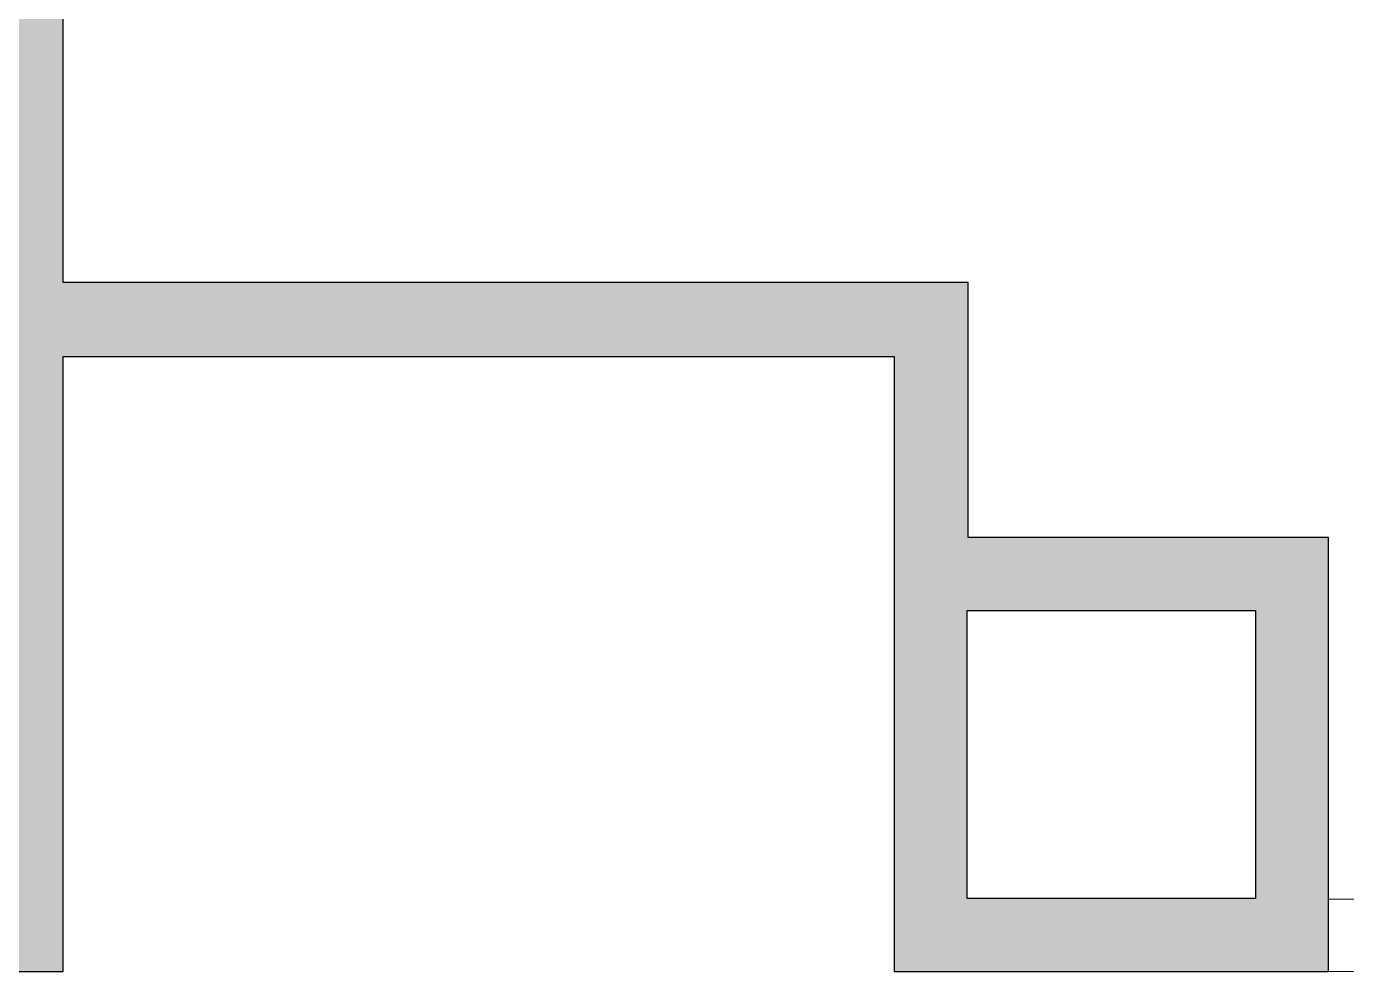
# Model space of a CAD drawing. Header units: millimetres. Extents: x 155927 to 326028, y -36033 to 97293.
# Drawn here: x 167384 to 169208, y 15108 to 16414 of the extents above; entities that cross this region are included whole.
import ezdxf

# ---------------------------------------------------------------- set-up
doc = ezdxf.new("R2010")
doc.units = ezdxf.units.MM
doc.header["$MEASUREMENT"] = 0
for name, color, linetype, lineweight in [('A-GLAZ-CWMG', 7, 'CONTINUOUS', 9), ('A-WALL-PATT', 7, 'CONTINUOUS', 9), ('I-WALL', 7, 'CONTINUOUS', 9)]:
    doc.layers.add(name, color=color, linetype=linetype, lineweight=lineweight)

msp = doc.modelspace()

# ---------------------------------------------------------------- hatches: boundary and pattern name
at = {"layer": 'A-WALL-PATT'}
for points in [[(167332.8, 15209.6), (167434.8, 15209.6), (167434.8, 20657.6), (167332.8, 20657.6), (167332.8, 16376.6)], [(168582.8, 15957.6), (168582.8, 16059.6), (167434.8, 16059.6), (167434.8, 15957.6)], [(168684.8, 15707.6), (168684.8, 16059.6), (168582.8, 16059.6), (168582.8, 15707.6)], [(169081.8, 15606.6), (169182.8, 15606.6), (169182.8, 15707.6), (168582.8, 15707.6), (168582.8, 15606.6), (168683.8, 15606.6)], [(168683.8, 15208.6), (168683.8, 15606.6), (168582.8, 15606.6), (168582.8, 15208.6)], [(169182.8, 15208.6), (169182.8, 15606.6), (169081.8, 15606.6), (169081.8, 15208.6)], [(169182.8, 15107.6), (169182.8, 15208.6), (168582.8, 15208.6), (168582.8, 15107.6)]]:
    msp.add_hatch(color=256, dxfattribs=at).paths.add_polyline_path(points, flags=0)
h = msp.add_hatch(color=256, dxfattribs=at)
h.paths.add_polyline_path([(167215.3, 15107.6), (167434.8, 15107.6), (167434.8, 15209.6), (167215.3, 15209.6)], flags=0)
h.paths.add_polyline_path([(165450.8, 15107.6), (166205.3, 15107.6), (166205.3, 15209.6), (165450.8, 15209.6)], flags=0)

# ---------------------------------------------------------------- linework, layer by layer
at = {"layer": 'A-GLAZ-CWMG', "lineweight": 20}
for p, q in [((169232.8, 15207.6), (169182.8, 15207.6)), ((169182.8, 15207.6), (169182.8, 15107.6)), ((169182.8, 15107.6), (169232.8, 15107.6))]:
    msp.add_line(p, q, dxfattribs=at)
at = {"layer": 'I-WALL', "lineweight": 30}
for p, q in [((167434.8, 16059.6), (167434.8, 20657.6)), ((168582.8, 16059.6), (167434.8, 16059.6)), ((168684.8, 16059.6), (168582.8, 16059.6)), ((168684.8, 15707.6), (168684.8, 16059.6)), ((167434.8, 15209.6), (167434.8, 15957.6)), ((167434.8, 15957.6), (168582.8, 15957.6)), ((168582.8, 15957.6), (168582.8, 15707.6)), ((168582.8, 15707.6), (168582.8, 15606.6)), ((169182.8, 15707.6), (168684.8, 15707.6)), ((169182.8, 15606.6), (169182.8, 15707.6)), ((168582.8, 15606.6), (168582.8, 15208.6)), ((168683.8, 15606.6), (169081.8, 15606.6)), ((168683.8, 15208.6), (168683.8, 15606.6)), ((169081.8, 15606.6), (169081.8, 15208.6)), ((169182.8, 15208.6), (169182.8, 15606.6)), ((167434.8, 15107.6), (167434.8, 15209.6)), ((168582.8, 15208.6), (168582.8, 15107.6)), ((169081.8, 15208.6), (168683.8, 15208.6)), ((169182.8, 15107.6), (169182.8, 15208.6)), ((167215.3, 15107.6), (167434.8, 15107.6)), ((168582.8, 15107.6), (169182.8, 15107.6))]:
    msp.add_line(p, q, dxfattribs=at)

doc.saveas('drawing.dxf')
